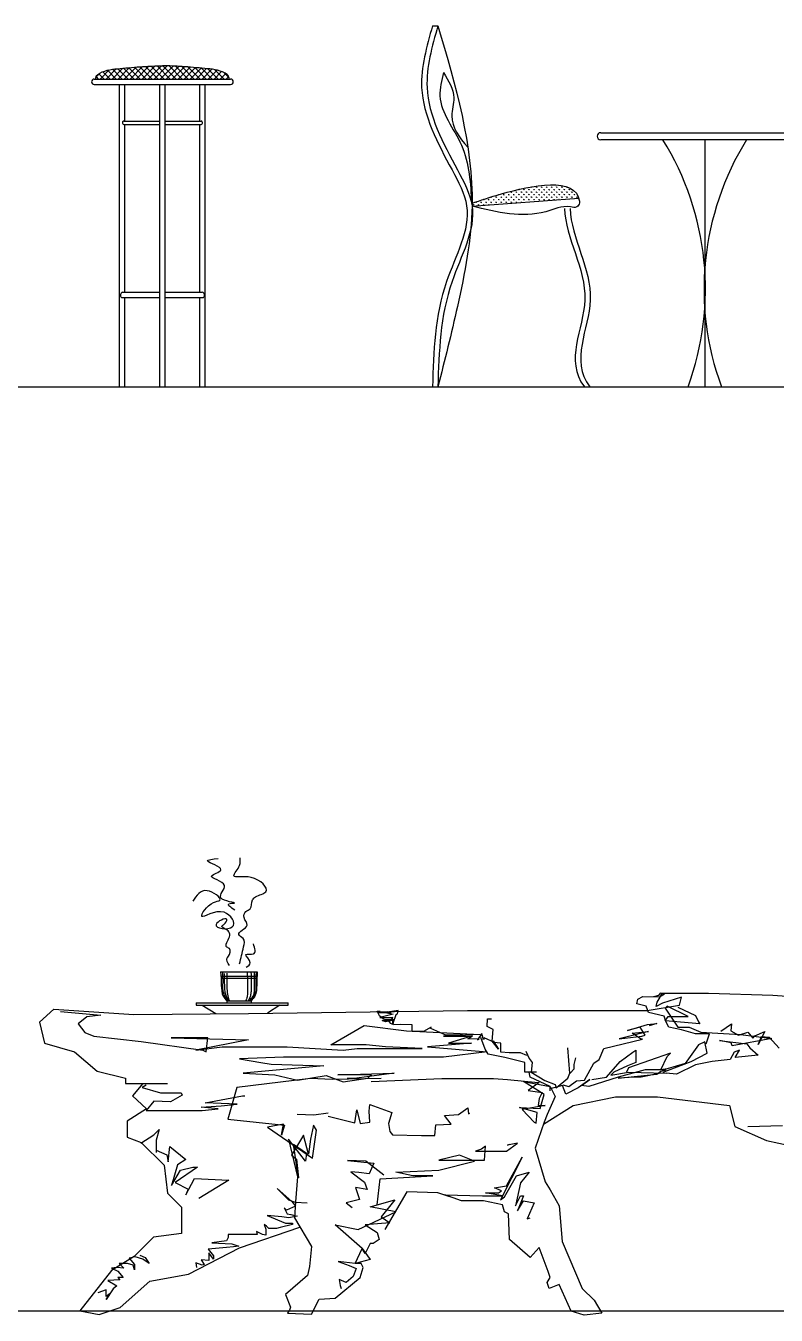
# Model space of a CAD drawing. Header units: inches. Extents: x 10 to 52.5, y 12.2 to 37.
# Drawn here: x 43.083 to 44.766, y 19.041 to 21.934 of the extents above; entities that cross this region are included whole.
import ezdxf

# ---------------------------------------------------------------- set-up
doc = ezdxf.new("R2010")
doc.units = ezdxf.units.IN
doc.header["$MEASUREMENT"] = 0
for name, color, linetype in [('02', 2, 'Continuous'), ('1', 1, 'Continuous'), ('8', 8, 'Continuous')]:
    doc.layers.add(name, color=color, linetype=linetype)

msp = doc.modelspace()

# ---------------------------------------------------------------- hatches: boundary and pattern name
at = {"layer": '8'}
h = msp.add_hatch(dxfattribs=at)
h.set_pattern_fill('NET', color=256, scale=0.003, angle=45, style=0)
h.set_pattern_definition([(45, (25.708969, 13.945673), (-0.006735192, 0.006735192), []), (135, (25.708969, 13.945673), (-0.006735192, -0.006735192), [])])
edge = h.paths.add_edge_path()
edge.add_spline(control_points=[(43.5394, 21.8144), (43.5391, 21.8165), (43.5383, 21.8223), (43.5192, 21.8354), (43.4828, 21.8382), (43.4358, 21.8429), (43.4041, 21.8439), (43.3894, 21.8444)], knot_values=[0, 0, 0, 0, 6.255352, 17.048613, 63.987059, 114.974412, 158.976933, 158.976933, 158.976933, 158.976933], degree=3, periodic=0)
edge.add_spline(control_points=[(43.3894, 21.8444), (43.3748, 21.8439), (43.3431, 21.8429), (43.2961, 21.8382), (43.2597, 21.8354), (43.2405, 21.8223), (43.2397, 21.8165), (43.2394, 21.8144)], knot_values=[0, 0, 0, 0, 44.002521, 94.989873, 141.92832, 152.721581, 158.976933, 158.976933, 158.976933, 158.976933], degree=3, periodic=0)
edge.add_line((43.2394, 21.8144), (43.5394, 21.8144))
h = msp.add_hatch(dxfattribs=at)
h.set_pattern_fill('GRASS', color=256, scale=0.008, style=0)
h.set_pattern_definition([(90, (77.2480296, -5.8133296), (-0.00565685425, 0.00565685425), [0.0015, -0.0098137085]), (45, (77.24803, -5.8133296), (-0.0056568542, 0.0056568542), [0.0015, -0.0065]), (135, (77.24803, -5.8133296), (-0.0056568542, -0.0056568542), [0.0015, -0.0065])])
edge = h.paths.add_edge_path()
edge.add_spline(control_points=[(44.3234, 21.5473), (44.3095, 21.5956), (44.1729, 21.5664), (44.1041, 21.5427), (44.0839, 21.5357)], knot_values=[1.159865, 1.159865, 1.159865, 1.159865, 168.767779, 238.384339, 238.384339, 238.384339, 238.384339], degree=3, periodic=0)
edge.add_spline(control_points=[(44.0839, 21.5357), (44.0839, 21.5339), (44.0839, 21.5318), (44.0838, 21.5298), (44.0838, 21.5296)], knot_values=[405.396238, 405.396238, 405.396238, 405.396238, 411.082004, 411.551754, 411.551754, 411.551754, 411.551754], degree=3, periodic=0)
edge.add_spline(control_points=[(44.0829, 21.5354), (44.0833, 21.5336), (44.0836, 21.5317), (44.0839, 21.5298), (44.0839, 21.5297)], knot_values=[418.913932, 418.913932, 418.913932, 418.913932, 424.550897, 425.040525, 425.040525, 425.040525, 425.040525], degree=3, periodic=0)
edge.add_line((44.0839, 21.5297), (44.3234, 21.5473))

# ---------------------------------------------------------------- linework, layer by layer
at = {"layer": '02'}
for p, q in [((43.9953, 21.934), (44.0074, 21.934)), ((43.2364, 21.8144), (43.5424, 21.8144)), ((43.2364, 21.8024), (43.5424, 21.8024)), ((43.2934, 21.1244), (43.2934, 21.8024)), ((43.3054, 21.7204), (43.3054, 21.8024)), ((43.3834, 21.1244), (43.3834, 21.8024)), ((43.3954, 21.1244), (43.3954, 21.8024)), ((43.4734, 21.7204), (43.4734, 21.8024)), ((43.4854, 21.1244), (43.4854, 21.8024)), ((43.3027, 21.7204), (43.3834, 21.7204)), ((43.3043, 21.7124), (43.3834, 21.7124)), ((43.3054, 21.3364), (43.3054, 21.7124)), ((43.3954, 21.7204), (43.4761, 21.7204)), ((43.3954, 21.7124), (43.4746, 21.7124)), ((43.4734, 21.3364), (43.4734, 21.7124)), ((44.3726, 21.6941), (44.8394, 21.6941)), ((44.8394, 21.6784), (44.3726, 21.6784)), ((44.606, 21.6784), (44.606, 21.1244)), ((44.0838, 21.5296), (44.3234, 21.5473)), ((43.2976, 21.3244), (43.3834, 21.3244)), ((43.3001, 21.3364), (43.3834, 21.3364)), ((43.3054, 21.1244), (43.3054, 21.3244)), ((43.3954, 21.3364), (43.4788, 21.3364)), ((43.3954, 21.3244), (43.4812, 21.3244)), ((43.4734, 21.1244), (43.4734, 21.3244)), ((43.2934, 21.1244), (43.3054, 21.1244)), ((43.3834, 21.1244), (43.3954, 21.1244)), ((43.4734, 21.1244), (43.4854, 21.1244)), ((43.9953, 21.1244), (44.0074, 21.1244)), ((44.3359, 21.1244), (44.3483, 21.1244)), ((44.5686, 21.1244), (44.6434, 21.1244)), ((43.52, 19.8116), (43.602, 19.8116)), ((43.5206, 19.802), (43.6016, 19.8018)), ((43.5208, 19.7976), (43.6014, 19.7976)), ((44.5021, 19.7586), (44.4911, 19.7559)), ((44.4996, 19.7433), (44.5109, 19.7636)), ((44.5062, 19.7641), (44.5021, 19.7586)), ((44.5042, 19.7559), (44.5158, 19.7621)), ((44.5158, 19.7621), (44.5062, 19.7641)), ((44.5109, 19.7636), (44.6146, 19.7636)), ((44.6146, 19.7636), (44.7588, 19.7591)), ((44.7588, 19.7591), (44.8219, 19.7546)), ((43.4648, 19.7424), (43.6718, 19.7424)), ((43.4648, 19.7424), (43.4648, 19.7372)), ((43.4648, 19.7372), (43.6718, 19.7372)), ((43.4784, 19.7372), (43.5095, 19.7179)), ((43.5341, 19.7466), (43.5888, 19.7466)), ((43.5341, 19.7466), (43.5341, 19.7424)), ((43.5888, 19.7469), (43.5888, 19.7424)), ((43.653, 19.7372), (43.6249, 19.7191)), ((43.6718, 19.7372), (43.6718, 19.7424)), ((44.4534, 19.7401), (44.4562, 19.7504)), ((44.4747, 19.7347), (44.4534, 19.7401)), ((44.4562, 19.7504), (44.4671, 19.7566)), ((44.4671, 19.7566), (44.5042, 19.7559)), ((44.4795, 19.7203), (44.4747, 19.7347)), ((44.4771, 19.7253), (44.5492, 19.7366)), ((44.4974, 19.7343), (44.4996, 19.7433)), ((44.5109, 19.7411), (44.4974, 19.7343)), ((44.5537, 19.7546), (44.5109, 19.7411)), ((44.5219, 19.7347), (44.5172, 19.73)), ((44.5172, 19.73), (44.5453, 19.6878)), ((44.5688, 19.7113), (44.5219, 19.7347)), ((44.5453, 19.7324), (44.5853, 19.7136)), ((44.5492, 19.7366), (44.5537, 19.7546)), ((43.1461, 19.7276), (43.1133, 19.6989)), ((43.1133, 19.6989), (43.1251, 19.6517)), ((43.1461, 19.7276), (43.3254, 19.7163)), ((43.1606, 19.7225), (43.2512, 19.7147)), ((43.2197, 19.7107), (43.2, 19.695)), ((43.2512, 19.7147), (43.2197, 19.7107)), ((43.3254, 19.7163), (43.5823, 19.7185)), ((43.5823, 19.7185), (44.0736, 19.7253)), ((43.8762, 19.713), (43.8714, 19.7236)), ((43.8714, 19.7236), (43.8782, 19.7236)), ((43.8946, 19.7217), (43.8743, 19.7207)), ((43.8743, 19.7207), (43.9024, 19.7197)), ((43.885, 19.7052), (43.8762, 19.713)), ((43.9072, 19.7168), (43.8772, 19.7091)), ((43.8772, 19.7091), (43.9062, 19.7091)), ((43.8898, 19.6994), (43.882, 19.7023)), ((43.882, 19.7023), (43.8956, 19.7023)), ((43.8908, 19.7043), (43.885, 19.7052)), ((43.9101, 19.7033), (43.8898, 19.6994)), ((43.9062, 19.7043), (43.8908, 19.7043)), ((43.9024, 19.7197), (43.8927, 19.7197)), ((43.8927, 19.7197), (43.9072, 19.7168)), ((43.8956, 19.7023), (43.9004, 19.6965)), ((43.9179, 19.7246), (43.8985, 19.7217)), ((43.9062, 19.7091), (43.9033, 19.7081)), ((43.9033, 19.7081), (43.9101, 19.7033)), ((43.9062, 19.6946), (43.9062, 19.7043)), ((43.9072, 19.6965), (43.914, 19.7159)), ((43.914, 19.7159), (43.9169, 19.7178)), ((43.9169, 19.7178), (43.9179, 19.7246)), ((44.0736, 19.7253), (44.4771, 19.7253)), ((44.118, 19.6887), (44.1187, 19.7066)), ((44.1187, 19.7066), (44.1276, 19.7066)), ((44.5151, 19.712), (44.4795, 19.7203)), ((44.5186, 19.7004), (44.5151, 19.712)), ((44.5172, 19.7019), (44.5242, 19.7113)), ((44.5947, 19.6948), (44.5172, 19.7019)), ((44.5254, 19.6874), (44.5186, 19.7004)), ((44.5242, 19.7113), (44.5688, 19.7113)), ((44.5853, 19.7136), (44.5923, 19.6995)), ((44.5923, 19.6995), (44.5947, 19.6948)), ((43.2, 19.695), (43.2157, 19.6753)), ((43.2157, 19.6753), (43.2354, 19.6674)), ((43.7674, 19.6477), (43.8423, 19.691)), ((43.8423, 19.691), (43.9369, 19.6792)), ((43.9004, 19.6965), (43.9062, 19.6946)), ((43.9082, 19.6927), (43.9072, 19.6965)), ((43.9246, 19.6936), (43.9082, 19.6927)), ((43.9498, 19.6927), (43.9246, 19.6936)), ((43.9369, 19.6792), (44.1024, 19.6713)), ((43.9498, 19.6781), (43.9498, 19.6927)), ((43.975, 19.6781), (43.9498, 19.6781)), ((43.9924, 19.6878), (43.975, 19.6781)), ((43.9914, 19.6849), (43.9924, 19.6878)), ((44.0253, 19.6694), (43.9914, 19.6849)), ((44.1024, 19.6713), (44.0196, 19.6674)), ((44.0621, 19.6704), (44.0253, 19.6694)), ((44.065, 19.6665), (44.0621, 19.6704)), ((44.1056, 19.6733), (44.096, 19.6588)), ((44.1066, 19.6704), (44.1056, 19.6733)), ((44.1095, 19.6588), (44.1066, 19.6704)), ((44.1311, 19.6826), (44.118, 19.6887)), ((44.129, 19.6558), (44.1311, 19.6826)), ((44.4802, 19.6781), (44.4144, 19.6617)), ((44.4328, 19.6801), (44.4773, 19.6936)), ((44.4609, 19.6878), (44.4328, 19.6801)), ((44.4435, 19.6743), (44.4802, 19.6781)), ((44.4618, 19.6617), (44.4435, 19.6743)), ((44.4725, 19.6694), (44.4609, 19.6878)), ((44.4773, 19.6936), (44.4986, 19.6956)), ((44.4986, 19.6956), (44.4812, 19.6907)), ((44.5542, 19.6819), (44.5254, 19.6874)), ((44.5453, 19.6878), (44.5712, 19.6878)), ((44.5851, 19.6723), (44.5542, 19.6819)), ((44.5712, 19.6878), (44.597, 19.6761)), ((44.6166, 19.6723), (44.5851, 19.6723)), ((44.597, 19.6761), (44.6862, 19.6714)), ((44.6091, 19.6504), (44.6166, 19.6723)), ((44.6423, 19.6783), (44.6663, 19.6954)), ((44.6663, 19.6954), (44.6648, 19.6791)), ((44.6648, 19.6791), (44.6818, 19.6698)), ((44.6818, 19.6698), (44.7027, 19.676)), ((44.6862, 19.6714), (44.7567, 19.662)), ((44.7027, 19.676), (44.7136, 19.6629)), ((44.7182, 19.6683), (44.7407, 19.6776)), ((44.7407, 19.6776), (44.726, 19.6489)), ((43.1251, 19.6517), (43.1921, 19.632)), ((43.2354, 19.6674), (43.3418, 19.6556)), ((43.3418, 19.6556), (43.4798, 19.6359)), ((43.4916, 19.6635), (43.4088, 19.6635)), ((43.4088, 19.6635), (43.5822, 19.6595)), ((43.5822, 19.6595), (43.464, 19.6359)), ((43.464, 19.6359), (43.5231, 19.6438)), ((43.4876, 19.632), (43.4916, 19.6635)), ((43.5231, 19.6438), (43.6689, 19.6438)), ((43.6689, 19.6438), (43.795, 19.6359)), ((43.8462, 19.6477), (43.7674, 19.6477)), ((43.8896, 19.6438), (43.8462, 19.6477)), ((43.9723, 19.6398), (43.8896, 19.6438)), ((44.0827, 19.6517), (43.9842, 19.6438)), ((43.9842, 19.6438), (44.1181, 19.632)), ((44.0196, 19.6674), (44.0827, 19.6674)), ((44.0827, 19.6674), (44.0314, 19.6517)), ((44.0314, 19.6517), (44.0827, 19.6517)), ((44.0853, 19.6675), (44.065, 19.6665)), ((44.0747, 19.6617), (44.0853, 19.6675)), ((44.0998, 19.6607), (44.0747, 19.6617)), ((44.096, 19.6588), (44.0998, 19.6607)), ((44.1133, 19.6385), (44.1039, 19.6643)), ((44.1115, 19.6636), (44.1095, 19.6588)), ((44.1347, 19.653), (44.1115, 19.6636)), ((44.1434, 19.638), (44.129, 19.6558)), ((44.1318, 19.6531), (44.1311, 19.6572)), ((44.1311, 19.6572), (44.1434, 19.638)), ((44.1489, 19.6517), (44.1318, 19.6531)), ((44.1489, 19.6312), (44.1489, 19.6517)), ((44.3796, 19.6395), (44.4667, 19.6607)), ((44.4144, 19.6617), (44.4647, 19.6675)), ((44.4667, 19.6607), (44.4618, 19.6617)), ((44.4647, 19.6675), (44.4725, 19.6694)), ((44.5923, 19.6479), (44.5618, 19.6057)), ((44.6064, 19.6549), (44.5923, 19.6479)), ((44.6111, 19.6291), (44.6064, 19.6549)), ((44.6651, 19.6526), (44.6393, 19.6573)), ((44.6393, 19.6573), (44.6627, 19.6549)), ((44.6627, 19.6549), (44.7003, 19.6503)), ((44.6674, 19.6456), (44.6651, 19.6526)), ((44.7567, 19.662), (44.6674, 19.6456)), ((44.7003, 19.6503), (44.7074, 19.6409)), ((44.7136, 19.6629), (44.7182, 19.6683)), ((44.726, 19.6489), (44.7337, 19.6667)), ((44.7337, 19.6667), (44.7508, 19.6652)), ((44.7508, 19.6652), (44.7733, 19.6404)), ((43.1921, 19.632), (43.2433, 19.5887)), ((43.4798, 19.6359), (43.4876, 19.632)), ((43.661, 19.6202), (43.5625, 19.6162)), ((43.5625, 19.6162), (43.6098, 19.6083)), ((44.0196, 19.6202), (43.661, 19.6202)), ((43.795, 19.6359), (43.8265, 19.6398)), ((43.8265, 19.6398), (43.9723, 19.6398)), ((44.1181, 19.632), (44.0196, 19.6202)), ((44.1203, 19.6268), (44.1133, 19.6385)), ((44.1579, 19.6197), (44.1203, 19.6268)), ((44.1674, 19.6298), (44.1489, 19.6312)), ((44.2025, 19.608), (44.1579, 19.6197)), ((44.1928, 19.6298), (44.1674, 19.6298)), ((44.2072, 19.6243), (44.1928, 19.6298)), ((44.2049, 19.6338), (44.2119, 19.6174)), ((44.2119, 19.6174), (44.219, 19.608)), ((44.3035, 19.5846), (44.2988, 19.6409)), ((44.3128, 19.6037), (44.3167, 19.6191)), ((44.3573, 19.6066), (44.3689, 19.6153)), ((44.3689, 19.6153), (44.3796, 19.6395)), ((44.4162, 19.6104), (44.4444, 19.6315)), ((44.5289, 19.6291), (44.435, 19.5963)), ((44.4444, 19.6315), (44.4514, 19.6362)), ((44.4514, 19.6362), (44.4514, 19.608)), ((44.5078, 19.5916), (44.5219, 19.6221)), ((44.5219, 19.6221), (44.5289, 19.6291)), ((44.5759, 19.6104), (44.6111, 19.6291)), ((44.6627, 19.6151), (44.6228, 19.6104)), ((44.6721, 19.6315), (44.6627, 19.6151)), ((44.6839, 19.6362), (44.6721, 19.6315)), ((44.6745, 19.6197), (44.6839, 19.6362)), ((44.7261, 19.6244), (44.6745, 19.6197)), ((44.7074, 19.6409), (44.7261, 19.6244)), ((43.2433, 19.5887), (43.3064, 19.5729)), ((43.7517, 19.6005), (43.5704, 19.5847)), ((43.5704, 19.5847), (43.6413, 19.5808)), ((43.6098, 19.6083), (43.6334, 19.6044)), ((43.6334, 19.6044), (43.7517, 19.6005)), ((43.7832, 19.5808), (43.9093, 19.5847)), ((43.9093, 19.5847), (43.8195, 19.5724)), ((44.2025, 19.5869), (44.2025, 19.608)), ((44.2284, 19.5869), (44.2025, 19.5869)), ((44.2143, 19.5752), (44.2119, 19.5869)), ((44.219, 19.608), (44.2166, 19.5869)), ((44.2166, 19.5869), (44.2471, 19.5681)), ((44.2988, 19.5728), (44.3035, 19.5846)), ((44.3041, 19.5843), (44.3128, 19.594)), ((44.3128, 19.594), (44.3128, 19.6037)), ((44.336, 19.5688), (44.3573, 19.6066)), ((44.3857, 19.5752), (44.4162, 19.6104)), ((44.4021, 19.5869), (44.3951, 19.5799)), ((44.3951, 19.5799), (44.435, 19.5869)), ((44.4326, 19.601), (44.4021, 19.5869)), ((44.4726, 19.5916), (44.4115, 19.5752)), ((44.435, 19.5963), (44.4303, 19.5869)), ((44.4514, 19.608), (44.4326, 19.601)), ((44.435, 19.5869), (44.5195, 19.5846)), ((44.5078, 19.5846), (44.4632, 19.5752)), ((44.5195, 19.5916), (44.4726, 19.5916)), ((44.4984, 19.5822), (44.5078, 19.5892)), ((44.5219, 19.5939), (44.5078, 19.5916)), ((44.5078, 19.5892), (44.5195, 19.5916)), ((44.5125, 19.5869), (44.5759, 19.6104)), ((44.543, 19.5822), (44.5195, 19.5846)), ((44.5618, 19.6057), (44.5219, 19.5939)), ((44.5853, 19.6033), (44.543, 19.5822)), ((44.6228, 19.6104), (44.5853, 19.6033)), ((43.3064, 19.5729), (43.3064, 19.5611)), ((43.3064, 19.5611), (43.4009, 19.5611)), ((43.3458, 19.5611), (43.3221, 19.5335)), ((43.3527, 19.5577), (43.3441, 19.5525)), ((43.7213, 19.5724), (43.5561, 19.5523)), ((43.6413, 19.5808), (43.6925, 19.569)), ((43.6925, 19.569), (43.757, 19.5791)), ((43.7704, 19.5701), (43.7213, 19.5724)), ((43.757, 19.5791), (43.795, 19.565)), ((43.8798, 19.5724), (43.7704, 19.5701)), ((43.8581, 19.5808), (43.7832, 19.5808)), ((43.795, 19.565), (43.8502, 19.5729)), ((43.8195, 19.5724), (43.8039, 19.5724)), ((43.8502, 19.5729), (43.8581, 19.5808)), ((43.8575, 19.5657), (44.016, 19.5724)), ((44.016, 19.5724), (44.1321, 19.5724)), ((44.1321, 19.5724), (44.1633, 19.5701)), ((44.1633, 19.5701), (44.2325, 19.5634)), ((44.2459, 19.5367), (44.1991, 19.5657)), ((44.1991, 19.5657), (44.2593, 19.5545)), ((44.2348, 19.5634), (44.2102, 19.5456)), ((44.2589, 19.5541), (44.2143, 19.5752)), ((44.2325, 19.5634), (44.2348, 19.5634)), ((44.2471, 19.5681), (44.2706, 19.5587)), ((44.2871, 19.5564), (44.2589, 19.5494)), ((44.2593, 19.5545), (44.2705, 19.5322)), ((44.2706, 19.5587), (44.273, 19.5517)), ((44.273, 19.5517), (44.2988, 19.5728)), ((44.2941, 19.5376), (44.2871, 19.5564)), ((44.2876, 19.5582), (44.3012, 19.5543)), ((44.3012, 19.5543), (44.3186, 19.5669)), ((44.3186, 19.5669), (44.336, 19.5688)), ((44.3481, 19.5705), (44.3223, 19.5517)), ((44.3293, 19.5564), (44.3481, 19.5705)), ((44.3458, 19.5541), (44.3293, 19.5564)), ((44.4115, 19.5752), (44.3458, 19.5541)), ((44.3528, 19.5705), (44.3857, 19.5752)), ((44.4115, 19.5728), (44.4984, 19.5822)), ((44.4491, 19.5752), (44.4115, 19.5728)), ((44.4632, 19.5752), (44.4491, 19.5752)), ((43.3221, 19.5335), (43.3537, 19.504)), ((43.3441, 19.5525), (43.3853, 19.5405)), ((43.3853, 19.5405), (43.4318, 19.5405)), ((43.4335, 19.5353), (43.4077, 19.5198)), ((43.4318, 19.5405), (43.4335, 19.5353)), ((43.4851, 19.5181), (43.5694, 19.5336)), ((43.5561, 19.5523), (43.536, 19.4809)), ((43.5694, 19.5336), (43.5746, 19.5336)), ((44.2102, 19.5456), (44.2415, 19.5411)), ((44.2348, 19.5277), (44.2325, 19.5121)), ((44.2415, 19.5411), (44.2348, 19.5277)), ((44.237, 19.5054), (44.2459, 19.5367)), ((44.2705, 19.5322), (44.2526, 19.492)), ((44.2589, 19.5447), (44.2589, 19.5541)), ((44.3223, 19.5517), (44.2941, 19.5376)), ((44.3112, 19.5118), (44.4058, 19.5315)), ((44.4058, 19.5315), (44.5004, 19.5315)), ((44.5004, 19.5315), (44.6619, 19.5118)), ((43.3537, 19.504), (43.3103, 19.4764)), ((43.3699, 19.5216), (43.3527, 19.5009)), ((43.3527, 19.5009), (43.4783, 19.5009)), ((43.4077, 19.5198), (43.3699, 19.5216)), ((43.4765, 19.5078), (43.5213, 19.5112)), ((43.5144, 19.5044), (43.4765, 19.5078)), ((43.4783, 19.5009), (43.5144, 19.5044)), ((43.5574, 19.5147), (43.4851, 19.5181)), ((43.5213, 19.5112), (43.5574, 19.5147)), ((43.8208, 19.4728), (43.8252, 19.5024)), ((43.8252, 19.5024), (43.8327, 19.4713)), ((43.8534, 19.4994), (43.8549, 19.5142)), ((43.8549, 19.4743), (43.8534, 19.4994)), ((43.8549, 19.5142), (43.9038, 19.4965)), ((43.9038, 19.4965), (43.8964, 19.4713)), ((44.0535, 19.492), (44.0743, 19.5068)), ((44.0743, 19.5068), (44.0758, 19.4935)), ((44.2303, 19.4965), (44.1901, 19.5077)), ((44.1901, 19.5077), (44.237, 19.5054)), ((44.2482, 19.5121), (44.1968, 19.5032)), ((44.1968, 19.5032), (44.2236, 19.4742)), ((44.2281, 19.472), (44.2303, 19.4965)), ((44.2325, 19.5121), (44.2482, 19.5121)), ((44.2444, 19.4696), (44.3112, 19.5118)), ((44.6619, 19.5118), (44.6738, 19.4646)), ((43.3103, 19.4764), (43.3103, 19.441)), ((43.536, 19.4809), (43.6632, 19.4675)), ((43.661, 19.4697), (43.6253, 19.463)), ((43.6565, 19.4452), (43.661, 19.4697)), ((43.6632, 19.4675), (43.6565, 19.4452)), ((43.7289, 19.4905), (43.6918, 19.492)), ((43.728, 19.4675), (43.7213, 19.4363)), ((43.7347, 19.4564), (43.728, 19.4675)), ((43.7615, 19.495), (43.7289, 19.4905)), ((43.7615, 19.4876), (43.8208, 19.4728)), ((43.8327, 19.4713), (43.8549, 19.4743)), ((43.8964, 19.4713), (43.8994, 19.4535)), ((44.0002, 19.4446), (44.0031, 19.4683)), ((44.0031, 19.4683), (44.0372, 19.4698)), ((44.0224, 19.4891), (44.0535, 19.492)), ((44.0372, 19.4698), (44.0224, 19.4891)), ((44.0758, 19.4935), (44.0787, 19.495)), ((44.2236, 19.4742), (44.2281, 19.472)), ((44.2459, 19.4742), (44.2259, 19.4162)), ((44.2526, 19.492), (44.2459, 19.4742)), ((43.3103, 19.441), (43.3418, 19.4291)), ((43.3406, 19.427), (43.3699, 19.4459)), ((43.3699, 19.4459), (43.3819, 19.4579)), ((43.3819, 19.4579), (43.375, 19.4339)), ((43.6253, 19.463), (43.7257, 19.3939)), ((43.7057, 19.4452), (43.6789, 19.4006)), ((43.7168, 19.4028), (43.7057, 19.4452)), ((43.7257, 19.3939), (43.7347, 19.4564)), ((43.8994, 19.4535), (43.9053, 19.4461)), ((43.9053, 19.4461), (43.9705, 19.4446)), ((43.9705, 19.4446), (44.0002, 19.4446)), ((44.6738, 19.4646), (44.7447, 19.4331)), ((44.7027, 19.4649), (44.7801, 19.4672)), ((43.3418, 19.4291), (43.3931, 19.378)), ((43.375, 19.4339), (43.375, 19.4064)), ((43.375, 19.4115), (43.3991, 19.4012)), ((43.4026, 19.3857), (43.406, 19.4201)), ((43.406, 19.4201), (43.4421, 19.3909)), ((43.7101, 19.3872), (43.6722, 19.4363)), ((43.6722, 19.4363), (43.6923, 19.3515)), ((43.6945, 19.3493), (43.6833, 19.4251)), ((43.6833, 19.4251), (43.7123, 19.405)), ((43.7213, 19.4363), (43.7168, 19.4028)), ((44.1053, 19.414), (44.0919, 19.4095)), ((44.1142, 19.4207), (44.1053, 19.414)), ((44.112, 19.3894), (44.1142, 19.4207)), ((44.1611, 19.4095), (44.1857, 19.4273)), ((44.1857, 19.4273), (44.1633, 19.4229)), ((44.1633, 19.4229), (44.1678, 19.4251)), ((44.2259, 19.4162), (44.2482, 19.3403)), ((44.7447, 19.4331), (44.7999, 19.4213)), ((43.3991, 19.4012), (43.4026, 19.3857)), ((43.4421, 19.3909), (43.4232, 19.3789)), ((43.6789, 19.4006), (43.69, 19.3917)), ((43.69, 19.3917), (43.6945, 19.3493)), ((43.7123, 19.405), (43.7101, 19.3872)), ((43.846, 19.3869), (43.8045, 19.3883)), ((43.8045, 19.3883), (43.8638, 19.3824)), ((43.886, 19.3558), (43.846, 19.3869)), ((43.8638, 19.3824), (43.8534, 19.3587)), ((44.0562, 19.4006), (44.0093, 19.3894)), ((44.0093, 19.3894), (44.112, 19.3894)), ((44.0093, 19.3671), (44.0897, 19.3872)), ((44.0897, 19.3872), (44.0562, 19.4006)), ((44.0919, 19.4095), (44.1611, 19.4095)), ((44.1968, 19.3961), (44.1477, 19.3002)), ((44.1611, 19.3314), (44.1968, 19.3961)), ((43.3931, 19.378), (43.4009, 19.3149)), ((43.4232, 19.3789), (43.4094, 19.3324)), ((43.4094, 19.3324), (43.4301, 19.3668)), ((43.4679, 19.3737), (43.418, 19.3393)), ((43.4301, 19.3668), (43.4576, 19.3737)), ((43.4576, 19.3737), (43.4679, 19.3737)), ((43.8297, 19.3617), (43.8119, 19.3632)), ((43.8119, 19.3632), (43.843, 19.3395)), ((43.8534, 19.3587), (43.8297, 19.3617)), ((43.8776, 19.347), (43.9959, 19.3537)), ((43.9133, 19.3626), (44.0093, 19.3671)), ((43.9512, 19.3537), (43.9133, 19.3626)), ((43.9959, 19.3537), (43.9512, 19.3537)), ((44.1566, 19.3069), (44.1834, 19.3537)), ((44.1834, 19.3537), (44.2125, 19.3626)), ((44.2125, 19.3626), (44.1924, 19.3381)), ((43.418, 19.3393), (43.4473, 19.3238)), ((43.4421, 19.3118), (43.461, 19.3479)), ((43.4473, 19.3238), (43.4421, 19.3118)), ((43.461, 19.3479), (43.5385, 19.3445)), ((43.5385, 19.3445), (43.4714, 19.3032)), ((43.6727, 19.2998), (43.6469, 19.3256)), ((43.6469, 19.3256), (43.6796, 19.2963)), ((43.6923, 19.3515), (43.6878, 19.2957)), ((43.849, 19.3232), (43.8223, 19.3276)), ((43.8223, 19.3276), (43.8312, 19.3009)), ((43.843, 19.3395), (43.849, 19.3232)), ((43.8709, 19.289), (43.8776, 19.347)), ((44.1343, 19.327), (44.1611, 19.3314)), ((44.1499, 19.3203), (44.1343, 19.327)), ((44.1924, 19.3381), (44.1812, 19.2868)), ((44.2482, 19.3403), (44.2593, 19.3225)), ((43.4009, 19.3149), (43.4128, 19.3031)), ((43.4128, 19.3031), (43.4325, 19.2834)), ((43.6882, 19.2946), (43.6727, 19.2998)), ((43.6796, 19.2963), (43.6882, 19.286)), ((43.6878, 19.2957), (43.6856, 19.26)), ((43.714, 19.2929), (43.6882, 19.2946)), ((43.8312, 19.3009), (43.8015, 19.2935)), ((43.8552, 19.2846), (43.9111, 19.3002)), ((43.9111, 19.3002), (43.8798, 19.2623)), ((43.9378, 19.318), (43.8887, 19.2333)), ((44.0071, 19.3158), (43.9378, 19.318)), ((44.0338, 19.3069), (44.0071, 19.3158)), ((44.0606, 19.2979), (44.0227, 19.3113)), ((44.0227, 19.3113), (44.1075, 19.3091)), ((44.1098, 19.2979), (44.0606, 19.2979)), ((44.1075, 19.3091), (44.1522, 19.3091)), ((44.1522, 19.289), (44.1098, 19.2979)), ((44.1522, 19.3091), (44.1142, 19.3158)), ((44.1142, 19.3158), (44.1432, 19.3158)), ((44.1432, 19.3158), (44.1499, 19.3203)), ((44.1477, 19.3002), (44.1566, 19.3069)), ((44.1812, 19.2868), (44.1924, 19.3091)), ((44.1991, 19.3091), (44.1857, 19.2756)), ((44.1857, 19.2756), (44.1991, 19.2979)), ((44.1924, 19.3091), (44.1991, 19.3091)), ((44.1991, 19.2979), (44.2236, 19.2935)), ((44.2593, 19.3225), (44.2794, 19.2868)), ((43.4325, 19.2834), (43.4325, 19.2244)), ((43.6572, 19.2619), (43.6245, 19.2654)), ((43.6245, 19.2654), (43.6658, 19.2482)), ((43.6675, 19.2774), (43.6624, 19.2826)), ((43.6624, 19.2826), (43.6692, 19.2688)), ((43.6882, 19.286), (43.6675, 19.2774)), ((43.6692, 19.2688), (43.6778, 19.2671)), ((43.6778, 19.2671), (43.6916, 19.2637)), ((43.8015, 19.2935), (43.8149, 19.2832)), ((43.8284, 19.2333), (43.9133, 19.2734)), ((43.9133, 19.2734), (43.8552, 19.2846)), ((44.1566, 19.2734), (44.1522, 19.289)), ((44.1656, 19.2689), (44.1566, 19.2734)), ((44.1678, 19.2109), (44.1656, 19.2689)), ((44.2236, 19.2935), (44.208, 19.2578)), ((44.2794, 19.2868), (44.2861, 19.2065)), ((43.5625, 19.1929), (43.6978, 19.2392)), ((43.6228, 19.2413), (43.6176, 19.2447)), ((43.6176, 19.2447), (43.6211, 19.2344)), ((43.6279, 19.2362), (43.6228, 19.2413)), ((43.6451, 19.2362), (43.6279, 19.2362)), ((43.6537, 19.2379), (43.6451, 19.2362)), ((43.6813, 19.2447), (43.6537, 19.2379)), ((43.6727, 19.2602), (43.6572, 19.2619)), ((43.6658, 19.2482), (43.6813, 19.2482)), ((43.6916, 19.2637), (43.6727, 19.2602)), ((43.6813, 19.2482), (43.6813, 19.2447)), ((43.6856, 19.26), (43.7235, 19.1953)), ((43.8374, 19.1909), (43.7771, 19.2444)), ((43.7771, 19.2444), (43.8284, 19.2333)), ((43.8999, 19.2489), (43.8441, 19.2444)), ((43.8441, 19.2444), (43.8709, 19.2266)), ((43.8798, 19.2623), (43.8999, 19.2489)), ((44.208, 19.2578), (44.2147, 19.26)), ((43.3694, 19.2165), (43.3261, 19.1732)), ((43.4325, 19.2244), (43.3694, 19.2165)), ((43.5333, 19.2086), (43.5006, 19.2035)), ((43.5368, 19.2155), (43.5333, 19.2086)), ((43.6021, 19.2224), (43.5368, 19.2224)), ((43.5368, 19.2224), (43.5368, 19.2155)), ((43.6142, 19.2224), (43.6004, 19.2293)), ((43.6004, 19.2293), (43.6021, 19.2224)), ((43.6211, 19.2207), (43.6142, 19.2224)), ((43.6211, 19.2344), (43.6211, 19.2207)), ((43.8753, 19.2109), (43.8619, 19.202)), ((43.8709, 19.2266), (43.8753, 19.2109)), ((44.2147, 19.1708), (44.1678, 19.2109)), ((43.4482, 19.1338), (43.5625, 19.1929)), ((43.5333, 19.1932), (43.492, 19.1897)), ((43.492, 19.1897), (43.5041, 19.1743)), ((43.5041, 19.1674), (43.4937, 19.1811)), ((43.4937, 19.1811), (43.4937, 19.1639)), ((43.5006, 19.2035), (43.5454, 19.2018)), ((43.5488, 19.1949), (43.5333, 19.1932)), ((43.5454, 19.2018), (43.5608, 19.1966)), ((43.5608, 19.1966), (43.5488, 19.1949)), ((43.7235, 19.1953), (43.719, 19.1507)), ((43.8217, 19.1574), (43.8374, 19.1909)), ((43.8441, 19.1797), (43.8374, 19.1909)), ((43.8374, 19.1909), (43.8552, 19.1663)), ((43.8552, 19.202), (43.8441, 19.1797)), ((43.8619, 19.202), (43.8552, 19.202)), ((44.2348, 19.1931), (44.2147, 19.1708)), ((44.2549, 19.1395), (44.2348, 19.1931)), ((44.2861, 19.2065), (44.3308, 19.1016)), ((43.3261, 19.1732), (43.2748, 19.1417)), ((43.3114, 19.1571), (43.2924, 19.1571)), ((43.2924, 19.1571), (43.3028, 19.1467)), ((43.3234, 19.1536), (43.3114, 19.1571)), ((43.3286, 19.1725), (43.3148, 19.1691)), ((43.3148, 19.1691), (43.3268, 19.1553)), ((43.3268, 19.1433), (43.3234, 19.1536)), ((43.3268, 19.1553), (43.3268, 19.1433)), ((43.3458, 19.1674), (43.3286, 19.1725)), ((43.3389, 19.176), (43.3509, 19.1708)), ((43.3595, 19.1571), (43.3458, 19.1674)), ((43.3509, 19.1708), (43.3595, 19.1571)), ((43.4783, 19.1536), (43.4645, 19.1588)), ((43.4645, 19.1588), (43.4662, 19.1485)), ((43.4937, 19.1639), (43.4765, 19.1657)), ((43.4765, 19.1657), (43.4834, 19.1553)), ((43.4834, 19.1553), (43.4783, 19.1536)), ((43.5041, 19.1743), (43.5041, 19.1674)), ((43.719, 19.1507), (43.7146, 19.1306)), ((43.8217, 19.1574), (43.7838, 19.1619)), ((43.7838, 19.1619), (43.8084, 19.1529)), ((43.8084, 19.1529), (43.824, 19.1462)), ((43.8552, 19.1663), (43.8217, 19.1574)), ((43.8351, 19.1574), (43.8217, 19.1574)), ((43.8396, 19.1485), (43.8351, 19.1574)), ((43.2748, 19.1417), (43.2039, 19.0511)), ((43.2942, 19.121), (43.2666, 19.1192)), ((43.2873, 19.1485), (43.2752, 19.1467)), ((43.2752, 19.1467), (43.289, 19.1399)), ((43.3028, 19.1467), (43.2873, 19.1485)), ((43.289, 19.1399), (43.301, 19.1261)), ((43.301, 19.1261), (43.289, 19.1261)), ((43.289, 19.1261), (43.2942, 19.121)), ((43.3615, 19.1181), (43.4482, 19.1338)), ((43.7146, 19.1306), (43.6655, 19.0882)), ((43.7771, 19.0793), (43.8329, 19.1262)), ((43.8017, 19.115), (43.786, 19.1217)), ((43.786, 19.1217), (43.7883, 19.1083)), ((43.8173, 19.1284), (43.8017, 19.115)), ((43.824, 19.1462), (43.8173, 19.1284)), ((43.8329, 19.1262), (43.8396, 19.1485)), ((44.2526, 19.115), (44.2593, 19.1262)), ((44.2593, 19.1262), (44.2549, 19.1395)), ((43.2632, 19.0986), (43.2443, 19.0917)), ((43.2787, 19.1003), (43.2632, 19.0763)), ((43.2632, 19.0831), (43.2632, 19.0986)), ((43.2666, 19.1192), (43.2873, 19.1072)), ((43.2873, 19.1072), (43.2787, 19.1003)), ((43.2945, 19.059), (43.3615, 19.1181)), ((43.7883, 19.1083), (43.7905, 19.1016)), ((44.2571, 19.1016), (44.2526, 19.115)), ((44.2794, 19.1105), (44.2571, 19.1016)), ((44.3062, 19.0503), (44.2794, 19.1105)), ((44.3308, 19.1016), (44.3576, 19.0748)), ((43.2632, 19.0763), (43.2718, 19.09)), ((43.2718, 19.09), (43.2632, 19.0831)), ((43.6655, 19.0882), (43.6766, 19.0592)), ((43.7235, 19.0436), (43.7414, 19.0771)), ((43.7414, 19.0771), (43.7771, 19.0793)), ((44.3576, 19.0748), (44.3754, 19.0458)), ((43.2039, 19.0511), (43.2473, 19.0432)), ((43.2473, 19.0432), (43.2945, 19.059)), ((43.6744, 19.0525), (43.6699, 19.0458)), ((43.6699, 19.0458), (43.7235, 19.0436)), ((43.6766, 19.0592), (43.6744, 19.0525)), ((44.3352, 19.0414), (44.3062, 19.0503)), ((44.3754, 19.0458), (44.3352, 19.0414))]:
    msp.add_line(p, q, dxfattribs=at)
for centre, radius, start, end in [((43.2364, 21.8084), 0.006, 90, 270), ((43.5424, 21.8084), 0.006, 270, 90), ((43.3036, 21.7164), 0.00408, 102.5288, 279.8457), ((43.4752, 21.7164), 0.00408, 260.1543, 77.4712), ((44.3726, 21.6863), 0.00787, 90, 270), ((43.9728, 21.3434), 0.6348, 339.8187, 31.8499), ((45.2392, 21.3434), 0.6348, 148.1501, 200.1813), ((43.3018, 21.3298), 0.0068, 104.0903, 232.6673), ((43.4771, 21.3298), 0.0068, 307.3327, 75.9097)]:
    msp.add_arc(centre, radius, start, end, dxfattribs=at)
for points in [[(43.9953, 21.934), (43.9709, 21.7954), (44.0391, 21.6107), (44.0717, 21.5301), (44.0269, 21.3602), (43.9953, 21.1244)], [(44.0074, 21.934), (43.9831, 21.7954), (44.0512, 21.6107), (44.0839, 21.5301), (44.0391, 21.3602), (44.0074, 21.1244)], [(44.0074, 21.934), (44.0839, 21.5301), (44.0512, 21.3043), (44.0074, 21.1244)], [(43.2394, 21.8144), (43.2409, 21.8205), (43.2489, 21.8277), (43.2947, 21.8383), (43.3455, 21.8425), (43.3894, 21.8444)], [(43.5394, 21.8144), (43.538, 21.8205), (43.5299, 21.8277), (43.4842, 21.8383), (43.4334, 21.8425), (43.3894, 21.8444)], [(44.0199, 21.8289), (44.0119, 21.7768), (44.0601, 21.6664), (44.0829, 21.5354)], [(44.0829, 21.5354), (44.1503, 21.5571), (44.3247, 21.5403), (44.3248, 21.537), (44.3187, 21.5277), (44.3048, 21.5277), (44.2492, 21.5169), (44.0838, 21.5296)], [(43.5626, 19.83), (43.5715, 19.8677), (43.5705, 19.8866), (43.5606, 19.8955), (43.5795, 19.9164), (43.5725, 19.9333), (43.5765, 19.9472), (43.5864, 19.9531), (43.5914, 19.973), (43.5983, 19.98), (43.6211, 19.991), (43.5884, 20.0236), (43.5496, 20.0276), (43.5626, 20.0505), (43.5636, 20.0674)], [(43.5397, 19.826), (43.5347, 19.8429), (43.5377, 19.8468), (43.5397, 19.8637), (43.5327, 19.8687), (43.5357, 19.8806), (43.5367, 19.9035), (43.5228, 19.9144), (43.5278, 19.9184), (43.5337, 19.9293), (43.5097, 19.918), (43.5462, 19.9125), (43.5279, 19.9453), (43.4777, 19.9362), (43.5042, 19.9673), (43.5179, 19.9727), (43.4896, 19.9937), (43.4576, 19.97)], [(43.5775, 19.822), (43.5864, 19.8319), (43.5765, 19.8508), (43.5934, 19.8518), (43.5934, 19.8747)], [(43.52, 19.8116), (43.5215, 19.782), (43.5259, 19.7569), (43.5341, 19.7466)], [(43.5239, 19.8116), (43.5246, 19.789), (43.5269, 19.7615), (43.5334, 19.7502), (43.5352, 19.7477)], [(43.5281, 19.8078), (43.5288, 19.7736), (43.5301, 19.7636), (43.5371, 19.7477)], [(43.5341, 19.8089), (43.5341, 19.7777), (43.5355, 19.7615), (43.5389, 19.7477)], [(43.5796, 19.8098), (43.5803, 19.787), (43.5799, 19.7606), (43.578, 19.7507), (43.5759, 19.7468)], [(43.588, 19.8108), (43.5884, 19.7706), (43.5873, 19.7599), (43.5843, 19.7509), (43.5817, 19.747)], [(43.5951, 19.8103), (43.5954, 19.7796), (43.5951, 19.7685), (43.5935, 19.7597), (43.5891, 19.7528), (43.5843, 19.7468)], [(43.5995, 19.8103), (43.5991, 19.7821), (43.5977, 19.7643), (43.5894, 19.7498), (43.5866, 19.7465)]]:
    msp.add_spline(points, degree=3, dxfattribs=at)
for points, knots in [([(44.0199, 21.8289), (44.0312, 21.8107), (44.0499, 21.7802), (44.0302, 21.7176), (44.055, 21.6838), (44.0745, 21.662)], [0, 0, 0, 0, 60.926455, 101.704304, 181.599023, 181.599023, 181.599023, 181.599023]), ([(44.2916, 21.5241), (44.2934, 21.4573), (44.3822, 21.3287), (44.2903, 21.1836), (44.3359, 21.1244)], [15.208263, 15.208263, 15.208263, 15.208263, 230.018158, 428.078817, 428.078817, 428.078817, 428.078817]), ([(44.304, 21.5241), (44.3057, 21.4573), (44.3946, 21.3287), (44.3026, 21.1836), (44.3483, 21.1244)], [15.208263, 15.208263, 15.208263, 15.208263, 230.018158, 428.078817, 428.078817, 428.078817, 428.078817]), ([(43.602, 19.8116), (43.6016, 19.802), (43.6008, 19.7841), (43.6006, 19.76), (43.5918, 19.7502), (43.5888, 19.7469)], [0.332808, 0.332808, 0.332808, 0.332808, 20.540168, 38.247277, 47.381046, 47.381046, 47.381046, 47.381046])]:
    msp.add_open_spline(points, degree=3, knots=knots, dxfattribs=at)
at = {"layer": '02', "end_tangent": (0.966123, 0.258084)}
msp.add_spline([(43.5515, 19.9501), (43.5385, 19.964), (43.5505, 19.9659), (43.5206, 19.9779), (43.5286, 20.0057), (43.4998, 20.0265), (43.5206, 20.0404), (43.4908, 20.0603), (43.5147, 20.0663)], degree=3, dxfattribs=at)
at = {"layer": '1'}
for p, q in [((32.3342, 21.1244), (52.1649, 21.1244)), ((32.3342, 19.0511), (52.1649, 19.0511))]:
    msp.add_line(p, q, dxfattribs=at)

doc.saveas('drawing.dxf')
